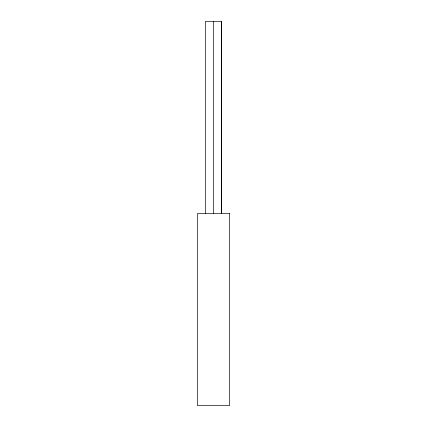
<?xml version="1.0" encoding="UTF-8"?>
<svg xmlns="http://www.w3.org/2000/svg" width="427" height="427" viewBox="0 0 427 427"><rect width="100%" height="100%" fill="white"/><g stroke="black" fill="none" stroke-linecap="round" stroke-linejoin="round"><path stroke-width="0.64" d="M221.448 213.5L221.448 21.35L205.494 21.35L205.494 213.5M221.33 21.35L221.33 213.5M213.5 21.35L213.5 213.5M229.512 213.5L197.487 213.5L197.487 405.65L229.512 405.65L229.512 213.5"/></g></svg>
